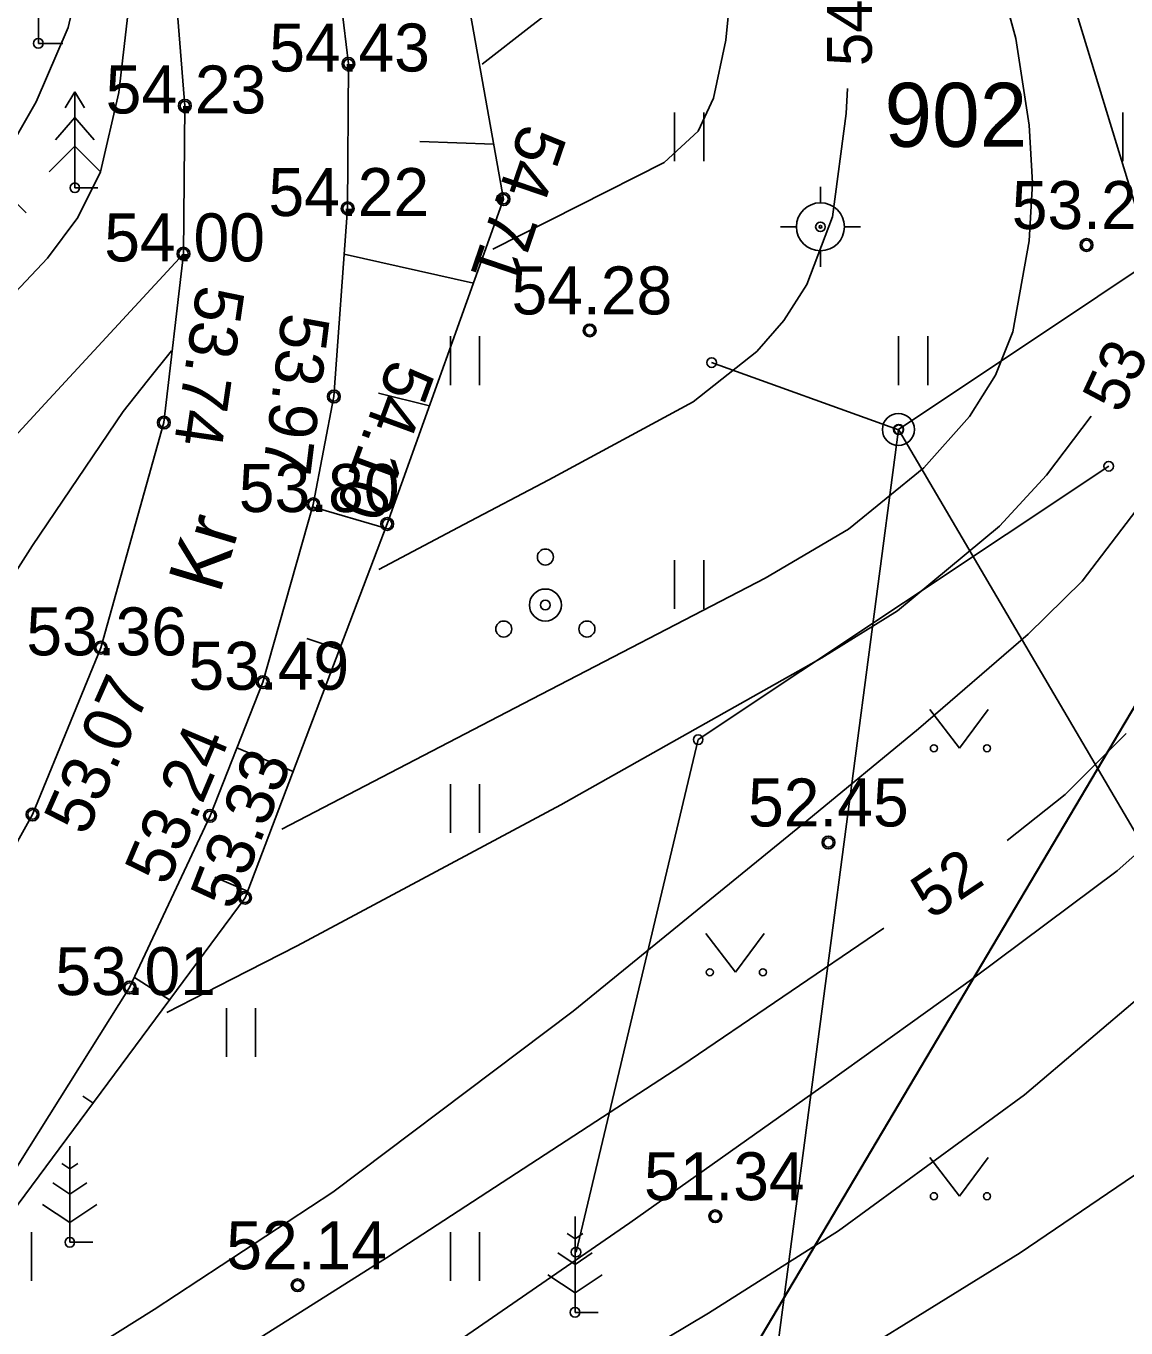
# Model space of a CAD drawing. Extents: x 643243 to 644029, y 6457933 to 6458373.
# Drawn here: x 643518.58 to 643535.76, y 6458133.57 to 6458153.92 of the extents above; entities that cross this region are included whole.
import ezdxf

# ---------------------------------------------------------------- set-up
doc = ezdxf.new("R2010")
doc.units = 0
for name, color, linetype in [('ALUSVORK', 7, 'Continuous'), ('HALJASTUS', 7, 'Continuous'), ('HORISONTAAL', 7, 'Continuous'), ('KORGUS-EH2000', 7, 'Continuous'), ('MOOTKORG_MUU', 7, 'Continuous'), ('MOOTMPUNKT', 7, 'Continuous'), ('MPOHULIIN', 7, 'Continuous'), ('PIIR', 7, 'Continuous'), ('POST', 7, 'Continuous'), ('PUU', 7, 'Continuous'), ('RELJEEF', 7, 'Continuous'), ('TEE', 7, 'Continuous')]:
    doc.layers.add(name, color=color, linetype=linetype)

msp = doc.modelspace()

# ---------------------------------------------------------------- linework, layer by layer
at = {"layer": 'ALUSVORK'}
for p, q in [((643530.987, 6458151.155), (643530.987, 6458151.405)), ((643530.612, 6458150.78), (643530.362, 6458150.78)), ((643531.362, 6458150.78), (643531.612, 6458150.78)), ((643530.987, 6458150.405), (643530.987, 6458150.155))]:
    msp.add_line(p, q, dxfattribs=at)
for radius in [0.375, 0.022]:
    msp.add_circle((643530.987, 6458150.78), radius, dxfattribs=at)
at = {"layer": 'HALJASTUS'}
for p, q in [((643528.708, 6458152.569), (643528.708, 6458151.808)), ((643529.163, 6458152.569), (643529.163, 6458151.808)), ((643535.708, 6458152.569), (643535.708, 6458151.808)), ((643525.208, 6458149.069), (643525.208, 6458148.308)), ((643525.663, 6458149.069), (643525.663, 6458148.308)), ((643532.208, 6458149.069), (643532.208, 6458148.308)), ((643532.663, 6458149.069), (643532.663, 6458148.308)), ((643528.708, 6458145.569), (643528.708, 6458144.808)), ((643529.163, 6458145.569), (643529.163, 6458144.808)), ((643532.697, 6458143.238), (643533.16, 6458142.631)), ((643533.16, 6458142.631), (643533.606, 6458143.238)), ((643525.208, 6458142.069), (643525.208, 6458141.308)), ((643525.663, 6458142.069), (643525.663, 6458141.308)), ((643529.197, 6458139.738), (643529.66, 6458139.131)), ((643529.66, 6458139.131), (643530.106, 6458139.738)), ((643521.708, 6458138.569), (643521.708, 6458137.808)), ((643522.163, 6458138.569), (643522.163, 6458137.808)), ((643532.697, 6458136.238), (643533.16, 6458135.631)), ((643533.16, 6458135.631), (643533.606, 6458136.238)), ((643518.663, 6458135.069), (643518.663, 6458134.308)), ((643525.208, 6458135.069), (643525.208, 6458134.308)), ((643525.663, 6458135.069), (643525.663, 6458134.308))]:
    msp.add_line(p, q, dxfattribs=at)
msp.add_lwpolyline([(643535.49, 6458147.038), (643529.077, 6458142.766), (643527.169, 6458134.757)], dxfattribs=at)
for centre in [(643532.759, 6458142.631), (643533.588, 6458142.631), (643529.259, 6458139.131), (643530.088, 6458139.131), (643532.759, 6458135.631), (643533.588, 6458135.631)]:
    msp.add_circle(centre, 0.055, dxfattribs=at)
at = {"layer": 'HORISONTAAL'}
for points in [[(643535.939, 6458151.006), (643534.933, 6458154.293), (643533.608, 6458157.53), (643531.822, 6458161.176), (643530.058, 6458164.8), (643528.754, 6458168.038), (643528.111, 6458169.664), (643527.372, 6458171.251), (643526.695, 6458172.403), (643525.532, 6458174.036), (643524.336, 6458175.62), (643522.812, 6458177.38), (643522.044, 6458178.244), (643521.399, 6458179.12), (643521.345, 6458179.456), (643521.652, 6458180.005), (643522.177, 6458180.516), (643523.346, 6458181.381), (643524.228, 6458181.863), (643525.583, 6458182.323), (643527.004, 6458182.475), (643527.594, 6458182.475), (643528.184, 6458182.475)], [(643525.871, 6458150.431), (643527.209, 6458151.108), (643528.548, 6458151.785), (643529.077, 6458152.274), (643529.318, 6458152.793), (643529.511, 6458153.696), (643529.597, 6458154.596), (643529.673, 6458156.188), (643529.597, 6458157.775), (643529.43, 6458159.013), (643529.177, 6458160.244), (643528.608, 6458162.065), (643527.823, 6458163.813), (643526.931, 6458165.433), (643525.425, 6458167.72), (643524.563, 6458168.771), (643523.609, 6458169.743), (643522.253, 6458170.973), (643520.885, 6458172.188), (643518.871, 6458174.198), (643517.822, 6458175.139), (643516.643, 6458175.883), (643513.358, 6458177.457), (643510.073, 6458179.032)], [(643487.613, 6458128.759), (643492.039, 6458130.875), (643496.355, 6458133.214), (643498.528, 6458134.483), (643500.657, 6458135.829), (643502.463, 6458137.119), (643504.185, 6458138.516), (643505.298, 6458139.593), (643506.828, 6458141.351), (643508.442, 6458143.015), (643509.597, 6458143.875), (643511.461, 6458145.003), (643513.255, 6458146.236), (643515.01, 6458147.873), (643516.63, 6458149.681), (643518.121, 6458151.663), (643518.735, 6458152.731), (643519.239, 6458153.894), (643519.464, 6458154.885), (643519.44, 6458155.876), (643519.207, 6458157.251), (643518.984, 6458158.629), (643518.845, 6458159.697), (643518.706, 6458160.765)], [(643525.703, 6458153.321), (643526.48, 6458153.925), (643527.258, 6458154.528), (643527.66, 6458155.099), (643527.795, 6458155.79), (643527.713, 6458157.27), (643527.263, 6458159.514)], [(643489.972, 6458128.373), (643492.012, 6458129.497), (643494.493, 6458130.661), (643496.973, 6458131.832), (643499.802, 6458133.434), (643502.53, 6458135.213), (643504.744, 6458136.81), (643506.84, 6458138.548), (643508.03, 6458139.687), (643509.215, 6458140.828), (643511.456, 6458142.814), (643513.694, 6458144.808), (643515.791, 6458146.921), (643517.81, 6458149.123), (643518.911, 6458150.292), (643519.389, 6458150.926), (643519.741, 6458151.64), (643520.027, 6458152.881), (643520.173, 6458154.139), (643520.303, 6458155.228), (643520.434, 6458156.316)], [(643533.681, 6458155.047), (643534.038, 6458153.722), (643534.248, 6458152.371), (643534.301, 6458151.468), (643534.248, 6458150.561), (643533.99, 6458149.14), (643533.723, 6458148.461), (643533.317, 6458147.814), (643532.603, 6458147.013), (643531.424, 6458146.055), (643530.125, 6458145.292), (643526.349, 6458143.329), (643522.572, 6458141.366)], [(643531.408, 6458152.942), (643531.387, 6458152.552), (643531.174, 6458150.936), (643530.774, 6458149.88), (643530.417, 6458149.318), (643529.994, 6458148.833), (643528.998, 6458148.044), (643526.744, 6458146.828), (643525.418, 6458146.127), (643524.091, 6458145.426)], [(643521.037, 6458150.36), (643518.879, 6458148.019), (643516.721, 6458145.678), (643515.806, 6458144.674), (643514.897, 6458143.666), (643513.156, 6458141.651), (643511.384, 6458139.657), (643510.317, 6458138.675), (643508.554, 6458137.395), (643506.725, 6458136.202), (643503.933, 6458134.413), (643501.145, 6458132.625), (643499.427, 6458131.314), (643497.659, 6458130.076), (643494.654, 6458128.571), (643491.59, 6458127.194), (643487.875, 6458125.53)], [(643485.91, 6458123.267), (643492.452, 6458126.257), (643495.923, 6458127.751), (643499.398, 6458129.235), (643500.885, 6458129.733), (643501.614, 6458130.006), (643502.281, 6458130.392), (643504.405, 6458132.016), (643506.516, 6458133.651), (643509.62, 6458136.042), (643512.721, 6458138.435), (643514.02, 6458139.586), (643515.743, 6458141.555), (643517.313, 6458143.662), (643518.681, 6458145.798), (643520.093, 6458147.895), (643520.472, 6458148.369), (643520.852, 6458148.842)], [(643520.776, 6458138.502), (643521.795, 6458139.023), (643522.814, 6458139.545), (643526.932, 6458141.747), (643531.011, 6458144.042), (643532.192, 6458144.78), (643533.786, 6458146.101), (643534.518, 6458146.901), (643535.215, 6458147.819)], [(643517.754, 6458132.092), (643520.582, 6458133.861), (643523.371, 6458135.693), (643527.127, 6458138.524), (643530.776, 6458141.499), (643532.518, 6458142.933), (643534.233, 6458144.413), (643535.074, 6458145.242), (643536.146, 6458146.649)], [(643533.906, 6458141.191), (643534.808, 6458141.911), (643535.762, 6458142.863)], [(643524.876, 6458133.051), (643528.01, 6458135.216), (643531.118, 6458137.418), (643533.385, 6458139.045), (643535.624, 6458140.718), (643536.905, 6458141.85)], [(643509.535, 6458125.582), (643511.592, 6458126.736), (643513.649, 6458127.89), (643515.728, 6458129.209), (643517.771, 6458130.589), (643520.988, 6458132.629), (643524.207, 6458134.666), (643528.822, 6458137.672), (643531.978, 6458139.819)], [(643521.97, 6458129.464), (643529.239, 6458133.801), (643531.269, 6458135.088), (643534.176, 6458137.214), (643536.968, 6458139.593)], [(643530.186, 6458132.317), (643534.106, 6458134.746), (643536.023, 6458136.046)]]:
    msp.add_lwpolyline(points, dxfattribs=at)
at = {"layer": 'KORGUS-EH2000'}
for centre in [(643535.143, 6458150.495), (643527.383, 6458149.161), (643523.387, 6458148.128), (643520.731, 6458147.721), (643524.219, 6458146.136), (643518.68, 6458141.597), (643521.452, 6458141.575), (643531.112, 6458141.159), (643521.999, 6458140.295), (643529.345, 6458135.318), (643522.82, 6458134.24)]:
    msp.add_circle(centre, 0.1, dxfattribs=at)
at = {"layer": 'MOOTKORG_MUU'}
for centre in [(643523.614, 6458153.327), (643521.059, 6458152.671), (643523.602, 6458151.068), (643526.037, 6458151.213), (643521.037, 6458150.36), (643523.064, 6458146.443), (643519.745, 6458144.203), (643522.278, 6458143.665), (643520.197, 6458138.893)]:
    msp.add_circle(centre, 0.1, dxfattribs=at)
at = {"layer": 'MOOTMPUNKT'}
for centre in [(643518.771, 6458153.647), (643523.614, 6458153.327), (643521.059, 6458152.671), (643519.341, 6458151.39), (643526.037, 6458151.213), (643523.602, 6458151.068), (643530.987, 6458150.78), (643535.143, 6458150.495), (643521.037, 6458150.36), (643527.383, 6458149.161), (643529.287, 6458148.658), (643523.387, 6458148.128), (643520.731, 6458147.721), (643532.204, 6458147.613), (643532.211, 6458147.616), (643532.208, 6458147.609), (643532.208, 6458147.608), (643535.49, 6458147.038), (643523.064, 6458146.443), (643524.219, 6458146.136), (643526.69, 6458144.87), (643519.745, 6458144.203), (643522.278, 6458143.665), (643529.077, 6458142.766), (643518.68, 6458141.597), (643521.452, 6458141.575), (643531.112, 6458141.159), (643521.999, 6458140.295), (643520.197, 6458138.893), (643529.345, 6458135.318), (643519.262, 6458134.911), (643527.169, 6458134.757), (643522.82, 6458134.24), (643527.154, 6458133.816)]:
    msp.add_circle(centre, 0.075, dxfattribs=at)
at = {"layer": 'MPOHULIIN'}
for points in [[(643540.987, 6458132.669), (643532.204, 6458147.613), (643560.227, 6458166.325), (643547.729, 6458176.951), (643527.647, 6458194.026), (643521.901, 6458217.055), (643561.842, 6458218.361), (643600.995, 6458237.61), (643634.602, 6458253.873), (643671.802, 6458274.312)], [(643540.417, 6458108.372), (643529.925, 6458130.299), (643532.204, 6458147.613)]]:
    msp.add_lwpolyline(points, dxfattribs=at)
at = {"layer": 'PIIR'}
for points in [[(643454.77, 6458087.16), (643462.1, 6458074.39), (643469.98, 6458079.47), (643510.08, 6458091.92), (643542.45, 6458102.45), (643563.19, 6458109.39), (643581.25, 6458118.08), (643558.58, 6458148.87), (643537.9, 6458146.68), (643526.53, 6458127.49), (643512.09, 6458126.48), (643501.46, 6458118.12), (643474.67, 6458100.77)], [(643454.77, 6458087.16), (643462.1, 6458074.39), (643469.98, 6458079.47), (643510.08, 6458091.92), (643542.45, 6458102.45), (643563.19, 6458109.39), (643581.25, 6458118.08), (643558.58, 6458148.87), (643537.9, 6458146.68), (643526.53, 6458127.49), (643512.09, 6458126.48), (643501.46, 6458118.12), (643474.67, 6458100.77)], [(643563.17, 6458109.36), (643542.44, 6458102.42), (643526.52, 6458127.46), (643537.89, 6458146.65), (643558.57, 6458148.83), (643581.23, 6458118.05)]]:
    msp.add_lwpolyline(points, close=True, dxfattribs=at)
at = {"layer": 'POST'}
msp.add_lwpolyline([(643532.208, 6458147.609), (643529.287, 6458148.658)], dxfattribs=at)
msp.add_circle((643532.204, 6458147.613), 0.25, dxfattribs=at)
at = {"layer": 'PUU'}
for p, q in [((643518.771, 6458153.647), (643518.771, 6458154.122)), ((643519.151, 6458153.647), (643518.771, 6458153.647)), ((643519.341, 6458152.89), (643519.191, 6458152.64)), ((643519.491, 6458152.64), (643519.341, 6458152.89)), ((643519.341, 6458152.89), (643519.341, 6458151.39)), ((643519.341, 6458152.49), (643519.041, 6458152.14)), ((643519.641, 6458152.14), (643519.341, 6458152.49)), ((643519.341, 6458152.04), (643518.941, 6458151.64)), ((643519.741, 6458151.64), (643519.341, 6458152.04)), ((643518.581, 6458150.997), (643518.181, 6458151.397)), ((643519.701, 6458151.39), (643519.341, 6458151.39)), ((643519.262, 6458136.411), (643519.262, 6458134.911)), ((643519.262, 6458136.061), (643519.138, 6458136.144)), ((643519.386, 6458136.144), (643519.262, 6458136.061)), ((643519.262, 6458135.661), (643518.995, 6458135.839)), ((643519.529, 6458135.839), (643519.262, 6458135.661)), ((643518.838, 6458135.5), (643519.262, 6458135.218)), ((643519.262, 6458135.218), (643519.686, 6458135.5)), ((643527.154, 6458135.316), (643527.154, 6458133.816)), ((643519.622, 6458134.911), (643519.262, 6458134.911)), ((643527.154, 6458134.966), (643527.03, 6458135.049)), ((643527.278, 6458135.049), (643527.154, 6458134.966)), ((643527.154, 6458134.566), (643526.887, 6458134.744)), ((643527.421, 6458134.744), (643527.154, 6458134.566)), ((643526.73, 6458134.405), (643527.154, 6458134.123)), ((643527.154, 6458134.123), (643527.578, 6458134.405)), ((643527.514, 6458133.816), (643527.154, 6458133.816))]:
    msp.add_line(p, q, dxfattribs=at)
for centre, radius in [((643526.69, 6458145.62), 0.125), ((643526.69, 6458144.87), 0.25), ((643526.04, 6458144.495), 0.125), ((643527.34, 6458144.495), 0.125)]:
    msp.add_circle(centre, radius, dxfattribs=at)
at = {"layer": 'RELJEEF'}
for p, q in [((643525.884, 6458152.07), (643524.729, 6458152.114)), ((643525.566, 6458149.898), (643523.55, 6458150.355)), ((643524.881, 6458147.983), (643524.083, 6458148.183)), ((643524.194, 6458146.069), (643523.052, 6458146.402)), ((643523.474, 6458144.176), (643522.965, 6458144.345)), ((643522.75, 6458142.27), (643521.873, 6458142.64)), ((643522.039, 6458140.4), (643521.527, 6458140.615)), ((643520.818, 6458138.702), (643520.271, 6458139.051)), ((643519.623, 6458137.088), (643519.464, 6458137.194))]:
    msp.add_line(p, q, dxfattribs=at)
msp.add_lwpolyline([(643512.707, 6458128.115), (643514.366, 6458129.995), (643521.999, 6458140.295), (643524.219, 6458146.136), (643526.037, 6458151.213), (643524.938, 6458157.376), (643523.703, 6458159.866), (643520.659, 6458164.752), (643516.896, 6458169.233), (643512.013, 6458173.157), (643508.025, 6458175.608)], dxfattribs=at)
at = {"layer": 'TEE'}
for points in [[(643488.741, 6458182.005), (643494.316, 6458180.694), (643498.232, 6458179.438), (643500.131, 6458178.679), (643505.05, 6458176.567), (643512.39, 6458172.003), (643514.935, 6458169.968), (643518.216, 6458166.329), (643520.231, 6458163.413), (643521.534, 6458161.274), (643522.774, 6458158.099), (643523.359, 6458155.448), (643523.614, 6458153.327), (643523.602, 6458151.068), (643523.387, 6458148.128), (643523.064, 6458146.443), (643522.278, 6458143.665), (643521.452, 6458141.575), (643520.197, 6458138.893), (643518.154, 6458135.647), (643516.294, 6458133.221)], [(643510.443, 6458130.523), (643513.927, 6458134.29), (643515.49, 6458136.382), (643516.985, 6458138.556), (643518.68, 6458141.597), (643519.745, 6458144.203), (643520.731, 6458147.721), (643521.037, 6458150.36), (643521.059, 6458152.671), (643520.883, 6458154.895), (643520.029, 6458157.999), (643518.968, 6458160.347), (643517.977, 6458162.028), (643515.753, 6458165.085), (643513.583, 6458167.384), (643510.753, 6458169.816), (643509.605, 6458170.74), (643505.487, 6458173.118), (643502.36, 6458174.561), (643497.007, 6458176.67), (643491.148, 6458178.443)]]:
    msp.add_lwpolyline(points, dxfattribs=at)

# ---------------------------------------------------------------- texts
at = {"layer": 'ALUSVORK'}
msp.add_text('902', height=1, dxfattribs=at).set_placement((643531.987, 6458152.03))
at = {"layer": 'HORISONTAAL'}
for s, rotation, p in [('54', 90, (643531.79, 6458153.292)), ('53', 65.1856, (643535.687, 6458147.841)), ('52', 33.8532, (643532.716, 6458139.943))]:
    msp.add_text(s, height=0.7, rotation=rotation, dxfattribs=at).set_placement(p)
at = {"layer": 'KORGUS-EH2000'}
for s, p in [('53.20', (643533.975, 6458150.745)), ('54.28', (643526.162, 6458149.411)), ('52.45', (643529.856, 6458141.409)), ('51.34', (643528.231, 6458135.568)), ('52.14', (643521.706, 6458134.49))]:
    msp.add_text(s, height=0.75, dxfattribs=at).set_placement(p)
for s, rotation, p in [('53.74', 261.6662, (643521.255, 6458149.89)), ('53.97', 262.972, (643522.581, 6458149.454)), ('54.10', 249.8699, (643524.272, 6458148.742)), ('53.07', 65.9988, (643519.516, 6458141.242)), ('53.24', 67.0377, (643520.785, 6458140.458)), ('53.33', 68.6202, (643521.819, 6458140.078))]:
    msp.add_text(s, height=0.75, rotation=rotation, dxfattribs=at).set_placement(p)
at = {"layer": 'MOOTKORG_MUU'}
for s, p in [('54.43', (643522.377, 6458153.207)), ('54.23', (643519.822, 6458152.551)), ('54.22', (643522.365, 6458150.948)), ('54.00', (643519.8, 6458150.24)), ('53.80', (643521.902, 6458146.323)), ('53.36', (643518.583, 6458144.083)), ('53.49', (643521.116, 6458143.545)), ('53.01', (643519.035, 6458138.773))]:
    msp.add_text(s, height=0.75, dxfattribs=at).set_placement(p)
msp.add_text('54.71', height=0.75, rotation=251.1333, dxfattribs=at).set_placement((643526.324, 6458152.423))
at = {"layer": 'TEE'}
msp.add_text('Kr', height=0.85, rotation=73.2551, dxfattribs=at).set_placement((643521.602, 6458145.029))

doc.saveas('drawing.dxf')
